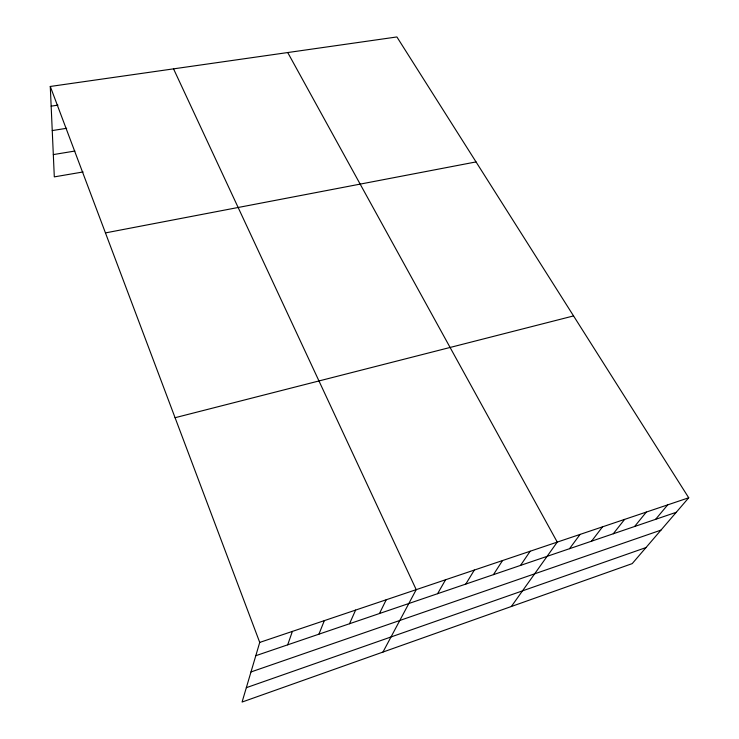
<?xml version="1.0" encoding="UTF-8"?>
<svg xmlns="http://www.w3.org/2000/svg" width="739" height="739" viewBox="0 0 739 739"><rect width="100%" height="100%" fill="white"/><g stroke="black" fill="none" stroke-linecap="round" stroke-linejoin="round"><path stroke-width="1.11" d="M50.28 86.463L259.731 642.413L242.078 702.05L632.224 563.608L688.72 497.781L396.898 36.95L50.28 86.463L54.307 176.88L83.11 171.956M287.693 644.824L292.376 631.402M318.925 634.173L324.329 620.631M349.519 623.744L355.607 610.091M379.476 613.518L386.229 599.763M382.968 652.057L416.214 589.657L173.545 68.856M437.599 593.694L445.58 579.755M465.792 584.078L474.346 570.055M493.43 574.656L502.538 560.55M520.533 565.409L530.168 551.239M511.351 606.497L557.252 542.103L287.73 52.543M569.52 548.698L580.087 534.408M591.569 541.179L602.534 526.842M613.259 533.78L624.612 519.397M634.598 526.501L646.329 512.072M655.604 519.332L667.696 504.876M246.327 687.686L646.006 547.562M250.983 671.954L660.962 530.131M255.796 655.705L676.277 512.284M259.731 642.413L688.72 497.781M175.069 417.711L573.556 315.923M105.455 232.905L476.036 161.924M53.319 154.59L74.888 151.042M52.247 130.563L66.667 128.3M51.157 106.148L57.965 105.132"/></g></svg>
